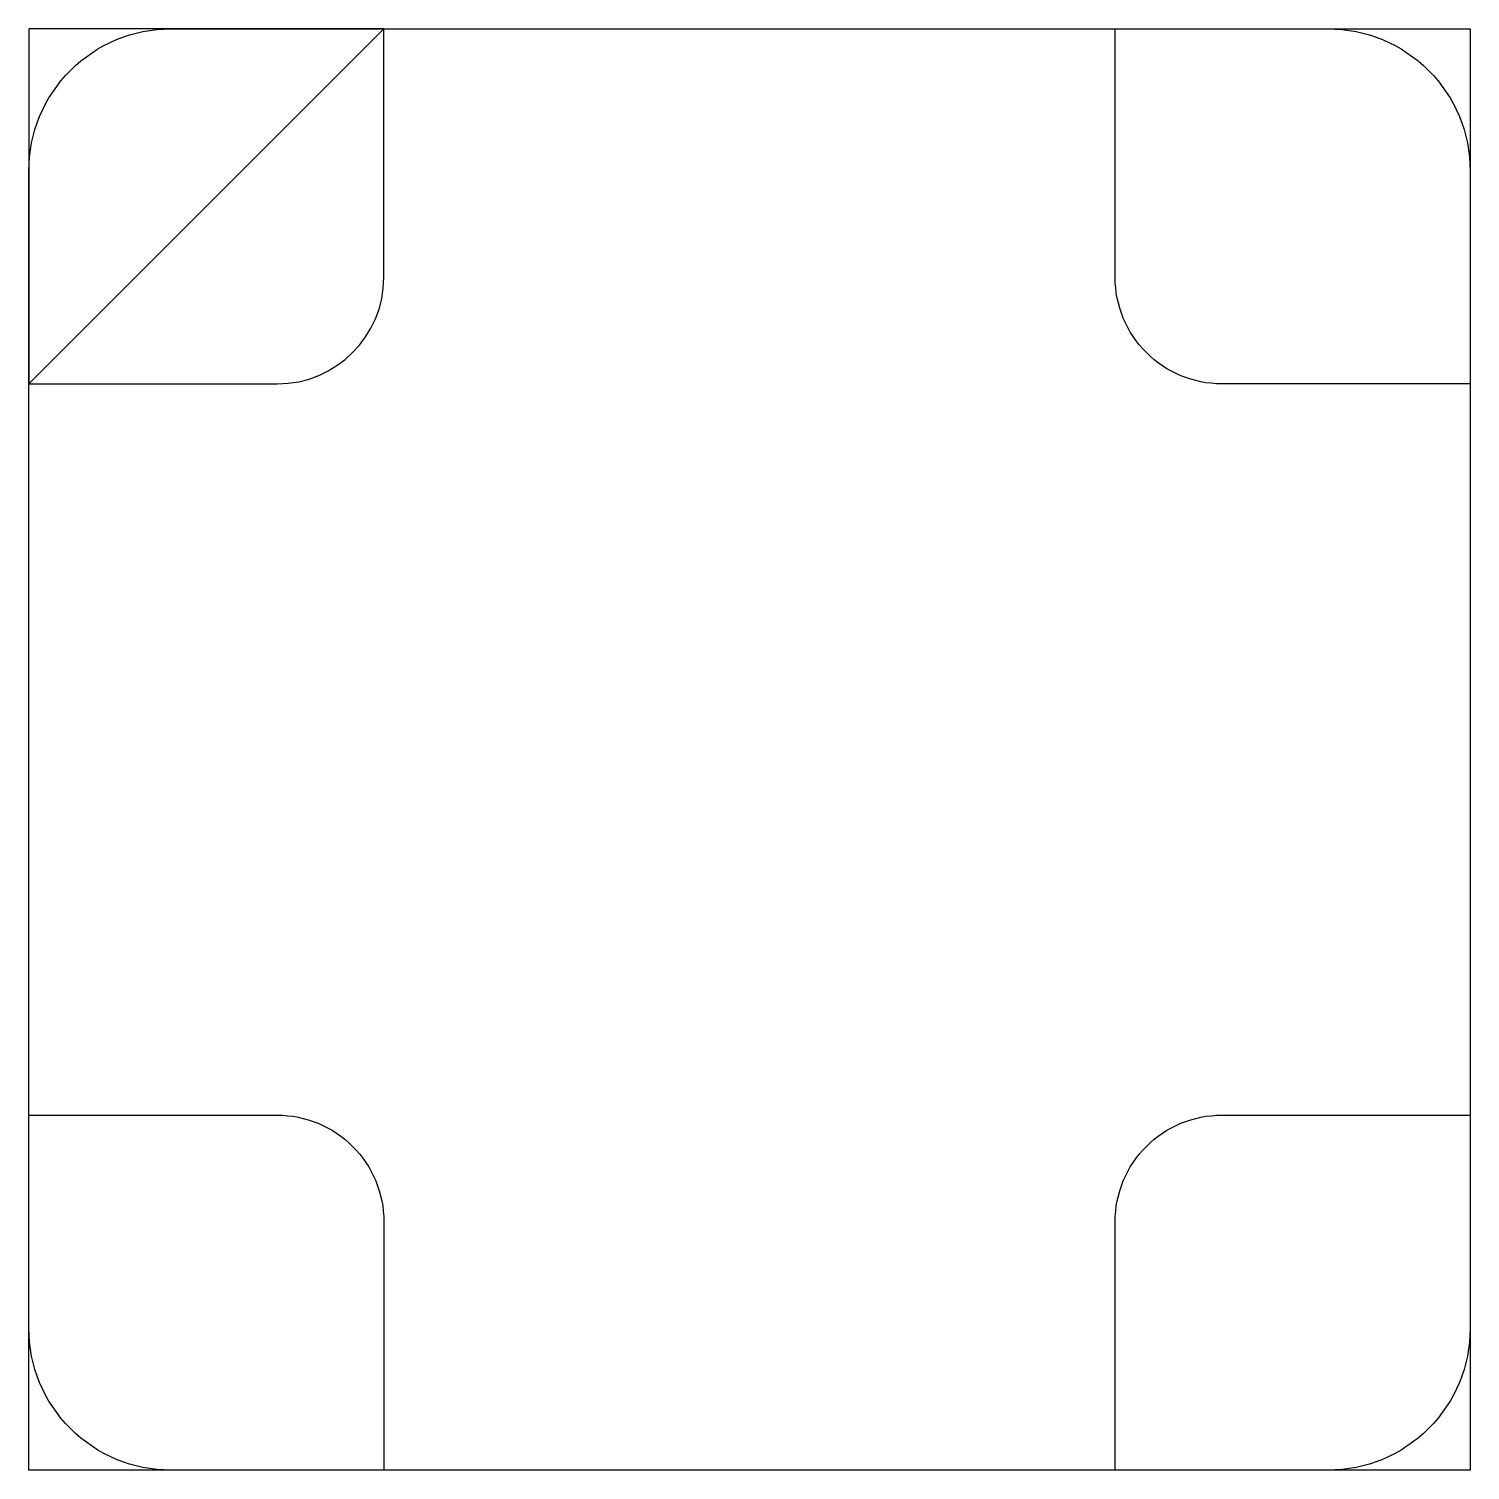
# Model space of a CAD drawing. Header units: millimetres. Extents: x -10.2 to 10.2, y -10.2 to 10.2.
import ezdxf

# ---------------------------------------------------------------- set-up
doc = ezdxf.new("R2010")
doc.units = ezdxf.units.MM
doc.layers.get('0').update_dxf_attribs({"linetype": 'CONTINUOUS'})

msp = doc.modelspace()

# ---------------------------------------------------------------- linework, layer by layer
for p, q in [((-5.15, 10.15), (-10.15, 10.15)), ((-10.15, 10.15), (-10.15, 5.15)), ((-5.15, 10.15), (-10.15, 5.15)), ((-5.15, 6.65), (-5.15, 10.15)), ((-10.15, 5.15), (-6.65, 5.15))]:
    msp.add_line(p, q)
for points in [[(-8.15, -10.15, -0.414214), (-10.15, -8.15), (-10.15, 8.15, -0.414214), (-8.15, 10.15), (8.15, 10.15, -0.414214), (10.15, 8.15), (10.15, -8.15, -0.414214), (8.15, -10.15)], [(5.15, 6.65), (5.15, 10.15), (10.15, 10.15), (10.15, 5.15), (6.65, 5.15, -0.414214)], [(-5.15, -6.65), (-5.15, -10.15), (-10.15, -10.15), (-10.15, -5.15), (-6.65, -5.15, -0.414214)], [(6.65, -5.15), (10.15, -5.15), (10.15, -10.15), (5.15, -10.15), (5.15, -6.65, -0.414214)]]:
    msp.add_lwpolyline(points, format="xyb", close=True)
msp.add_arc((-6.65, 6.65), 1.5, -90, 0)

doc.saveas('drawing.dxf')
